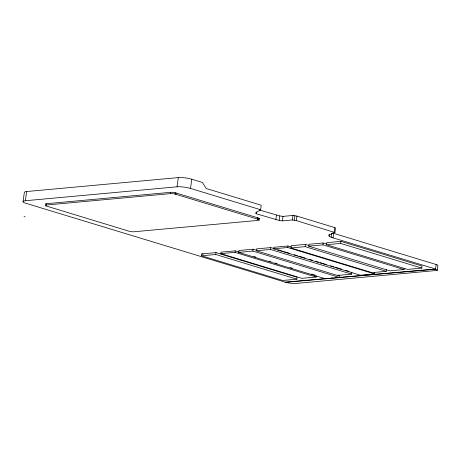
<?xml version="1.0" encoding="UTF-8"?>
<svg xmlns="http://www.w3.org/2000/svg" width="461" height="461" viewBox="0 0 461 461"><rect width="100%" height="100%" fill="white"/><g stroke="black" fill="none" stroke-linecap="round" stroke-linejoin="round"><path stroke-width="0.69" d="M23.05 201.78L24.329 192.577A9.635 1.856 7.9 0 1 26.646 191.534L178.315 177.606A9.635 1.856 7.9 0 1 191.782 179.22L202.373 182.441L206.2 188.497L261.226 205.231L260.598 209.738L255.907 212.734L255.521 213.201L256.333 213.771L279.153 220.433L282.403 220.882L292.326 219.972L296.296 220.594L334.928 232.54L335.556 228.034L334.755 227.601L296.919 216.094L292.954 215.466L283.025 216.376L279.775 215.927L259.647 210.083M326.734 278.513L285.209 282.138L24.658 202.909A9.635 1.856 7.9 0 1 25.372 200.731L26.646 191.534M258.921 218.168L258.742 219.482A3.895 0.749 7.9 0 1 258.448 220.364L133.385 231.814A3.895 0.749 7.9 0 1 129.535 231.353L45.927 205.911A3.895 0.749 7.9 0 1 46.215 205.036L46.394 203.716L170.628 192.312A3.895 0.749 7.9 0 1 175.232 192.744L258.921 218.168A3.895 0.749 7.9 0 1 259.191 218.958M46.215 205.036L170.443 193.626L170.628 192.312M258.742 219.482L175.047 194.058L175.232 192.744M175.889 194.277L176.067 192.963M25.372 200.731L177.041 186.803L178.315 177.606M260.598 209.738L190.508 188.422L191.782 179.22M201.52 255.792L201.78 253.913L215.979 252.611L297.115 277.291L296.849 279.17L282.656 280.472L201.52 255.792L215.719 254.489L296.849 279.17M215.719 254.489L215.979 252.611M316.263 276.024L316.125 277.026L301.926 278.329L220.796 253.654L221.003 252.15L235.196 250.847L240.7 252.519M220.796 253.654L234.989 252.351L235.196 250.847M337.804 274.963L339.866 275.592L339.607 277.47L325.408 278.772L238.648 252.386L238.907 250.507L253.101 249.205L256.547 250.248M256.333 213.771L256.598 211.841M257.232 219.021L257.417 217.707M238.648 252.386L252.841 251.078L253.101 249.205M351.87 272.261L351.61 274.139L337.412 275.442L256.281 250.767L256.541 248.888L270.734 247.586L274.86 248.842M256.281 250.767L270.474 249.464L270.734 247.586M275.822 219.701L276.45 215.195M374.735 272.393L374.522 273.897L360.329 275.2L273.563 248.807L273.771 247.303L287.969 246.001L291.41 247.05M279.153 220.433L279.775 215.927M282.403 220.882L283.025 216.376M273.563 248.807L287.762 247.505L287.969 246.001M292.326 219.972L292.954 215.466M285.186 282.328L435.518 269.212A5.273 1.014 7.9 0 1 437.212 270.405L296.579 283.394A9.635 1.856 7.9 0 1 285.186 282.328L285.209 282.138M294.239 220.231L294.867 215.725M386.491 269.639L386.255 271.327L372.062 272.635L290.926 247.955L291.237 245.701L305.436 244.399L308.87 245.442M296.296 220.594L296.919 216.094M290.926 247.955L305.119 246.652L305.436 244.399M404.239 268.273L404.067 269.524L389.873 270.832L308.737 246.151L308.997 244.272L323.196 242.97L326.63 244.019M308.737 246.151L322.93 244.849L323.196 242.97M326.44 244.722L326.728 242.659L340.921 241.357L422.057 266.032L421.769 268.1L407.576 269.403L326.44 244.722L340.633 243.42L421.769 268.1M339.619 277.389L435.541 269.022L331.171 237.277L329.085 236.153L329.35 234.223M331.171 237.277L331.707 233.416M333.049 237.847L333.672 233.341M334.127 232.102L334.755 227.601M340.633 243.42L340.921 241.357M435.518 269.212L436.169 264.516L332.421 232.961M437.149 270.434L437.864 265.715A5.273 1.014 7.9 0 0 436.169 264.516M334.928 232.54L328.923 234.897L329.085 236.153M257.203 219.177L258.633 219.044M331.027 278.139L332.456 278.018M336.034 277.706L337.469 277.58M25.027 216.779L24.053 216.486M322.93 244.849L404.067 269.524M305.119 246.652L386.255 271.327M287.762 247.505L374.522 273.897M277.614 249.678L282.426 251.141M283.797 251.556L289.986 253.441M294.112 254.697L297.552 255.74M298.924 256.16L305.113 258.039M309.239 259.295L312.679 260.344M315.428 261.18L318.868 262.223M320.239 262.643L326.428 264.522M330.554 265.778L333.995 266.827M335.366 267.242L341.555 269.126M345.681 270.382L349.121 271.425M270.474 249.464L351.61 274.139M252.841 251.078L339.607 277.47M253.763 256.495L255.826 257.123M268.89 261.093L270.953 261.721M275.079 262.977L277.142 263.606M290.205 267.576L292.268 268.204M311.521 274.059L314.961 275.108M234.989 252.351L316.125 277.026M201.78 253.913L203.157 254.334M177.041 186.803A9.635 1.856 7.9 0 1 190.508 188.422M170.443 193.626A3.895 0.749 7.9 0 1 175.047 194.058M45.656 204.361A3.895 0.749 7.9 0 1 46.394 203.716"/></g></svg>
